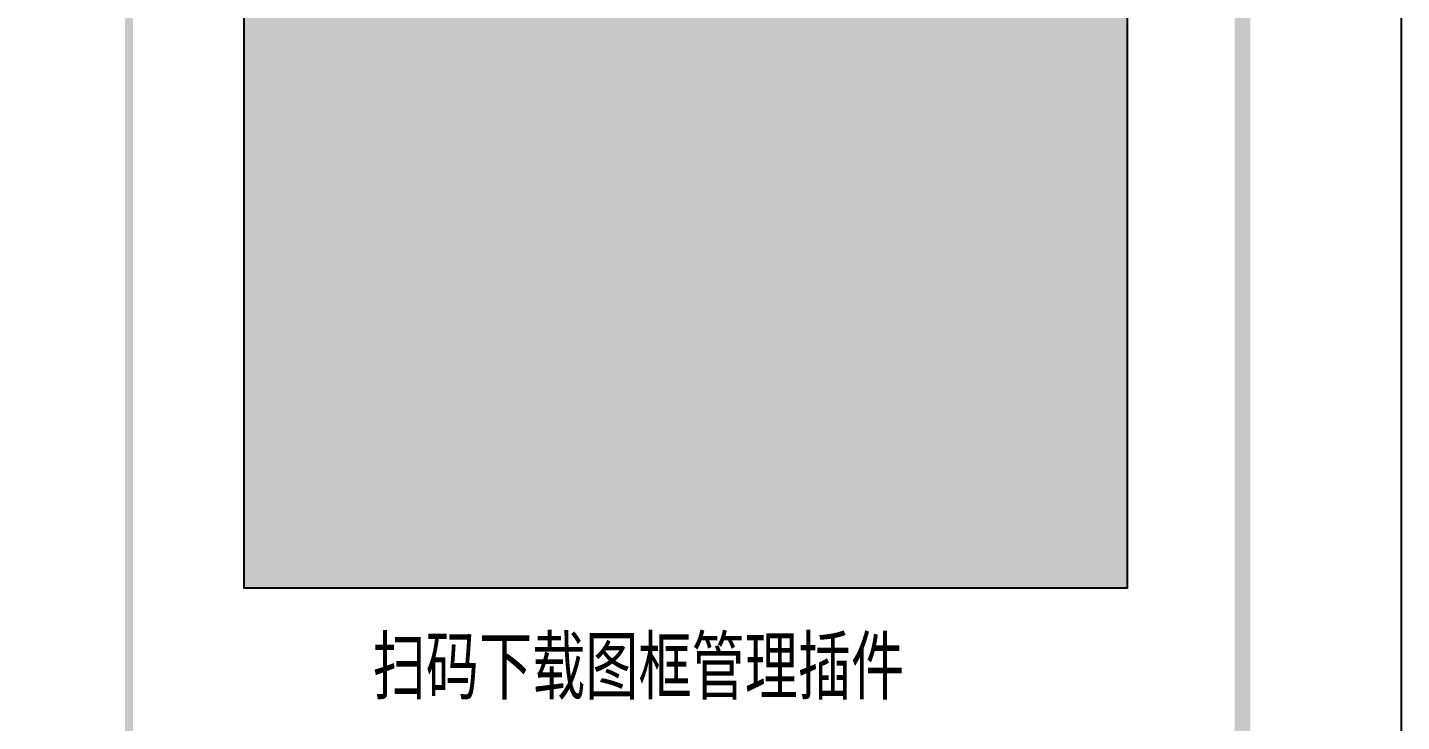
# Model space of a CAD drawing. Extents: x 1485827 to 1655027, y -76676 to -17276.
# Drawn here: x 1561288 to 1569927, y -55914 to -51549 of the extents above; entities that cross this region are included whole.
import ezdxf
from ezdxf.enums import TextEntityAlignment as Align

# ---------------------------------------------------------------- set-up
doc = ezdxf.new("R2010")
doc.units = 0
doc.header["$LTSCALE"] = 1000
doc.header["$MEASUREMENT"] = 0
doc.layers.add('TK', color=4, linetype='Continuous')
doc.styles.add('HZTXT1', font='romans.shx', dxfattribs={"width": 0.7, "bigfont": 'GBHZFS.SHX'})
doc.styles.get("Standard").update_dxf_attribs({"font": 'gbenor.shx', "bigfont": 'gbcbig.shx'})
doc.styles.add('工程字', font='gbenor.shx', dxfattribs={"bigfont": 'gbcbig.shx'})
doc.styles.add('黑体', font='simhei.ttf')

# ---------------------------------------------------------------- blocks, each defined once
blk = doc.blocks.new('qr-212579422443', base_point=(340582.7, 125612))
blk.add_lwpolyline([(340582.7, 125612), (344282.7, 125612), (344282.7, 121912), (340582.7, 121912)], close=True)
at = {"color": 7, "true_color": 0xffffff, "const_width": 100}
for points in [[(340582.7, 124262), (340682.7, 124262)], [(340682.7, 124262), (340782.7, 124262)], [(340782.7, 124262), (340882.7, 124262)], [(340882.7, 124262), (340982.7, 124262)], [(341182.7, 124262), (341282.7, 124262)], [(341382.7, 124262), (341482.7, 124262)], [(341582.7, 124262), (341682.7, 124262)], [(341782.7, 124262), (341882.7, 124262)], [(341882.7, 124262), (341982.7, 124262)], [(341982.7, 124262), (342082.7, 124262)], [(342082.7, 124262), (342182.7, 124262)], [(342182.7, 124262), (342282.7, 124262)], [(342382.7, 124262), (342482.7, 124262)], [(342482.7, 124262), (342582.7, 124262)], [(342682.7, 124262), (342782.7, 124262)], [(342982.7, 124262), (343082.7, 124262)], [(343282.7, 124262), (343382.7, 124262)], [(343582.7, 124262), (343682.7, 124262)], [(343882.7, 124262), (343982.7, 124262)], [(344082.7, 124262), (344182.7, 124262)], [(344182.7, 124262), (344282.7, 124262)], [(340682.7, 124162), (340782.7, 124162)], [(340882.7, 124162), (340982.7, 124162)], [(341082.7, 124162), (341182.7, 124162)], [(341282.7, 124162), (341382.7, 124162)], [(341382.7, 124162), (341482.7, 124162)], [(341882.7, 124162), (341982.7, 124162)], [(342082.7, 124162), (342182.7, 124162)], [(342182.7, 124162), (342282.7, 124162)], [(342782.7, 124162), (342882.7, 124162)], [(343082.7, 124162), (343182.7, 124162)], [(343182.7, 124162), (343282.7, 124162)], [(343282.7, 124162), (343382.7, 124162)], [(343482.7, 124162), (343582.7, 124162)], [(343782.7, 124162), (343882.7, 124162)], [(344082.7, 124162), (344182.7, 124162)], [(344182.7, 124162), (344282.7, 124162)], [(340682.7, 124062), (340782.7, 124062)], [(340782.7, 124062), (340882.7, 124062)], [(341082.7, 124062), (341182.7, 124062)], [(341182.7, 124062), (341282.7, 124062)], [(341282.7, 124062), (341382.7, 124062)], [(341382.7, 124062), (341482.7, 124062)], [(341582.7, 124062), (341682.7, 124062)], [(341782.7, 124062), (341882.7, 124062)], [(341882.7, 124062), (341982.7, 124062)], [(341982.7, 124062), (342082.7, 124062)], [(342182.7, 124062), (342282.7, 124062)], [(342282.7, 124062), (342382.7, 124062)], [(342382.7, 124062), (342482.7, 124062)], [(342482.7, 124062), (342582.7, 124062)], [(342582.7, 124062), (342682.7, 124062)], [(342682.7, 124062), (342782.7, 124062)], [(342982.7, 124062), (343082.7, 124062)], [(343082.7, 124062), (343182.7, 124062)], [(343282.7, 124062), (343382.7, 124062)], [(343382.7, 124062), (343482.7, 124062)], [(343682.7, 124062), (343782.7, 124062)], [(343782.7, 124062), (343882.7, 124062)], [(343882.7, 124062), (343982.7, 124062)], [(344182.7, 124062), (344282.7, 124062)], [(340882.7, 123962), (340982.7, 123962)], [(340982.7, 123962), (341082.7, 123962)], [(341282.7, 123962), (341382.7, 123962)], [(341382.7, 123962), (341482.7, 123962)], [(341482.7, 123962), (341582.7, 123962)], [(341782.7, 123962), (341882.7, 123962)], [(342082.7, 123962), (342182.7, 123962)], [(342582.7, 123962), (342682.7, 123962)], [(342782.7, 123962), (342882.7, 123962)], [(342882.7, 123962), (342982.7, 123962)], [(342982.7, 123962), (343082.7, 123962)], [(343382.7, 123962), (343482.7, 123962)], [(343782.7, 123962), (343882.7, 123962)], [(344182.7, 123962), (344282.7, 123962)], [(340582.7, 123862), (340682.7, 123862)], [(340682.7, 123862), (340782.7, 123862)], [(340782.7, 123862), (340882.7, 123862)], [(340882.7, 123862), (340982.7, 123862)], [(341182.7, 123862), (341282.7, 123862)], [(341282.7, 123862), (341382.7, 123862)], [(341382.7, 123862), (341482.7, 123862)], [(341482.7, 123862), (341582.7, 123862)], [(341582.7, 123862), (341682.7, 123862)], [(341682.7, 123862), (341782.7, 123862)], [(341782.7, 123862), (341882.7, 123862)], [(341882.7, 123862), (341982.7, 123862)], [(341982.7, 123862), (342082.7, 123862)], [(342182.7, 123862), (342282.7, 123862)], [(342282.7, 123862), (342382.7, 123862)], [(342382.7, 123862), (342482.7, 123862)], [(342582.7, 123862), (342682.7, 123862)], [(342682.7, 123862), (342782.7, 123862)], [(342882.7, 123862), (342982.7, 123862)], [(342982.7, 123862), (343082.7, 123862)], [(343082.7, 123862), (343182.7, 123862)], [(343182.7, 123862), (343282.7, 123862)], [(343282.7, 123862), (343382.7, 123862)], [(343382.7, 123862), (343482.7, 123862)], [(343482.7, 123862), (343582.7, 123862)], [(343582.7, 123862), (343682.7, 123862)], [(343882.7, 123862), (343982.7, 123862)], [(344082.7, 123862), (344182.7, 123862)], [(344182.7, 123862), (344282.7, 123862)], [(340582.7, 123762), (340682.7, 123762)], [(340782.7, 123762), (340882.7, 123762)], [(340982.7, 123762), (341082.7, 123762)], [(341382.7, 123762), (341482.7, 123762)], [(341982.7, 123762), (342082.7, 123762)], [(342282.7, 123762), (342382.7, 123762)], [(342782.7, 123762), (342882.7, 123762)], [(343482.7, 123762), (343582.7, 123762)], [(343682.7, 123762), (343782.7, 123762)], [(343782.7, 123762), (343882.7, 123762)], [(343882.7, 123762), (343982.7, 123762)], [(344082.7, 123762), (344182.7, 123762)], [(344182.7, 123762), (344282.7, 123762)], [(340582.7, 123662), (340682.7, 123662)], [(340782.7, 123662), (340882.7, 123662)], [(340982.7, 123662), (341082.7, 123662)], [(341082.7, 123662), (341182.7, 123662)], [(341182.7, 123662), (341282.7, 123662)], [(341382.7, 123662), (341482.7, 123662)], [(341582.7, 123662), (341682.7, 123662)], [(341682.7, 123662), (341782.7, 123662)], [(341782.7, 123662), (341882.7, 123662)], [(341882.7, 123662), (341982.7, 123662)], [(342182.7, 123662), (342282.7, 123662)], [(342382.7, 123662), (342482.7, 123662)], [(342882.7, 123662), (342982.7, 123662)], [(342982.7, 123662), (343082.7, 123662)], [(343182.7, 123662), (343282.7, 123662)], [(343282.7, 123662), (343382.7, 123662)], [(343382.7, 123662), (343482.7, 123662)], [(343682.7, 123662), (343782.7, 123662)], [(343782.7, 123662), (343882.7, 123662)], [(343882.7, 123662), (343982.7, 123662)], [(344082.7, 123662), (344182.7, 123662)], [(344182.7, 123662), (344282.7, 123662)], [(340582.7, 123562), (340682.7, 123562)], [(340682.7, 123562), (340782.7, 123562)], [(340782.7, 123562), (340882.7, 123562)], [(340882.7, 123562), (340982.7, 123562)], [(340982.7, 123562), (341082.7, 123562)], [(341282.7, 123562), (341382.7, 123562)], [(341382.7, 123562), (341482.7, 123562)], [(341782.7, 123562), (341882.7, 123562)], [(341882.7, 123562), (341982.7, 123562)], [(342182.7, 123562), (342282.7, 123562)], [(342582.7, 123562), (342682.7, 123562)], [(342682.7, 123562), (342782.7, 123562)], [(342982.7, 123562), (343082.7, 123562)], [(343182.7, 123562), (343282.7, 123562)], [(343382.7, 123562), (343482.7, 123562)], [(343582.7, 123562), (343682.7, 123562)], [(343682.7, 123562), (343782.7, 123562)], [(343782.7, 123562), (343882.7, 123562)], [(344082.7, 123562), (344182.7, 123562)], [(340582.7, 123462), (340682.7, 123462)], [(340682.7, 123462), (340782.7, 123462)], [(340782.7, 123462), (340882.7, 123462)], [(340882.7, 123462), (340982.7, 123462)], [(341182.7, 123462), (341282.7, 123462)], [(341282.7, 123462), (341382.7, 123462)], [(341382.7, 123462), (341482.7, 123462)], [(341482.7, 123462), (341582.7, 123462)], [(341582.7, 123462), (341682.7, 123462)], [(341682.7, 123462), (341782.7, 123462)], [(341782.7, 123462), (341882.7, 123462)], [(341882.7, 123462), (341982.7, 123462)], [(342082.7, 123462), (342182.7, 123462)], [(342182.7, 123462), (342282.7, 123462)], [(342382.7, 123462), (342482.7, 123462)], [(342582.7, 123462), (342682.7, 123462)], [(342682.7, 123462), (342782.7, 123462)], [(342782.7, 123462), (342882.7, 123462)], [(343082.7, 123462), (343182.7, 123462)], [(343382.7, 123462), (343482.7, 123462)], [(343482.7, 123462), (343582.7, 123462)], [(343682.7, 123462), (343782.7, 123462)], [(343882.7, 123462), (343982.7, 123462)], [(343982.7, 123462), (344082.7, 123462)], [(340582.7, 123362), (340682.7, 123362)], [(340982.7, 123362), (341082.7, 123362)], [(341082.7, 123362), (341182.7, 123362)], [(341382.7, 123362), (341482.7, 123362)], [(341482.7, 123362), (341582.7, 123362)], [(341982.7, 123362), (342082.7, 123362)], [(342082.7, 123362), (342182.7, 123362)], [(342782.7, 123362), (342882.7, 123362)], [(342982.7, 123362), (343082.7, 123362)], [(343482.7, 123362), (343582.7, 123362)], [(343682.7, 123362), (343782.7, 123362)], [(343782.7, 123362), (343882.7, 123362)], [(343882.7, 123362), (343982.7, 123362)], [(344182.7, 123362), (344282.7, 123362)], [(340582.7, 123262), (340682.7, 123262)], [(341082.7, 123262), (341182.7, 123262)], [(341182.7, 123262), (341282.7, 123262)], [(341382.7, 123262), (341482.7, 123262)], [(341482.7, 123262), (341582.7, 123262)], [(341682.7, 123262), (341782.7, 123262)], [(341782.7, 123262), (341882.7, 123262)], [(341882.7, 123262), (341982.7, 123262)], [(342182.7, 123262), (342282.7, 123262)], [(342282.7, 123262), (342382.7, 123262)], [(342882.7, 123262), (342982.7, 123262)], [(342982.7, 123262), (343082.7, 123262)], [(343182.7, 123262), (343282.7, 123262)], [(343282.7, 123262), (343382.7, 123262)], [(343782.7, 123262), (343882.7, 123262)], [(344082.7, 123262), (344182.7, 123262)], [(344182.7, 123262), (344282.7, 123262)], [(340582.7, 123162), (340682.7, 123162)], [(340682.7, 123162), (340782.7, 123162)], [(341082.7, 123162), (341182.7, 123162)], [(341282.7, 123162), (341382.7, 123162)], [(341582.7, 123162), (341682.7, 123162)], [(341782.7, 123162), (341882.7, 123162)], [(341882.7, 123162), (341982.7, 123162)], [(342082.7, 123162), (342182.7, 123162)], [(342282.7, 123162), (342382.7, 123162)], [(342382.7, 123162), (342482.7, 123162)], [(342682.7, 123162), (342782.7, 123162)], [(343182.7, 123162), (343282.7, 123162)], [(343582.7, 123162), (343682.7, 123162)], [(343982.7, 123162), (344082.7, 123162)], [(344082.7, 123162), (344182.7, 123162)], [(340682.7, 123062), (340782.7, 123062)], [(340782.7, 123062), (340882.7, 123062)], [(340882.7, 123062), (340982.7, 123062)], [(341182.7, 123062), (341282.7, 123062)], [(341482.7, 123062), (341582.7, 123062)], [(341782.7, 123062), (341882.7, 123062)], [(342082.7, 123062), (342182.7, 123062)], [(342582.7, 123062), (342682.7, 123062)], [(342682.7, 123062), (342782.7, 123062)], [(342782.7, 123062), (342882.7, 123062)], [(342882.7, 123062), (342982.7, 123062)], [(342982.7, 123062), (343082.7, 123062)], [(343282.7, 123062), (343382.7, 123062)], [(343382.7, 123062), (343482.7, 123062)], [(343482.7, 123062), (343582.7, 123062)], [(343682.7, 123062), (343782.7, 123062)], [(343782.7, 123062), (343882.7, 123062)], [(343882.7, 123062), (343982.7, 123062)], [(343982.7, 123062), (344082.7, 123062)], [(340582.7, 122962), (340682.7, 122962)], [(340682.7, 122962), (340782.7, 122962)], [(340782.7, 122962), (340882.7, 122962)], [(340882.7, 122962), (340982.7, 122962)], [(340982.7, 122962), (341082.7, 122962)], [(341082.7, 122962), (341182.7, 122962)], [(341282.7, 122962), (341382.7, 122962)], [(341482.7, 122962), (341582.7, 122962)], [(341882.7, 122962), (341982.7, 122962)], [(342182.7, 122962), (342282.7, 122962)], [(342282.7, 122962), (342382.7, 122962)], [(342482.7, 122962), (342582.7, 122962)], [(342582.7, 122962), (342682.7, 122962)], [(342682.7, 122962), (342782.7, 122962)], [(342782.7, 122962), (342882.7, 122962)], [(342882.7, 122962), (342982.7, 122962)], [(342982.7, 122962), (343082.7, 122962)], [(343082.7, 122962), (343182.7, 122962)], [(343182.7, 122962), (343282.7, 122962)], [(343382.7, 122962), (343482.7, 122962)], [(343582.7, 122962), (343682.7, 122962)], [(343682.7, 122962), (343782.7, 122962)], [(343882.7, 122962), (343982.7, 122962)], [(344182.7, 122962), (344282.7, 122962)], [(340582.7, 122862), (340682.7, 122862)], [(340682.7, 122862), (340782.7, 122862)], [(340882.7, 122862), (340982.7, 122862)], [(341082.7, 122862), (341182.7, 122862)], [(341182.7, 122862), (341282.7, 122862)], [(341282.7, 122862), (341382.7, 122862)], [(341482.7, 122862), (341582.7, 122862)], [(341682.7, 122862), (341782.7, 122862)], [(342182.7, 122862), (342282.7, 122862)], [(342282.7, 122862), (342382.7, 122862)], [(342382.7, 122862), (342482.7, 122862)], [(342482.7, 122862), (342582.7, 122862)], [(342882.7, 122862), (342982.7, 122862)], [(343082.7, 122862), (343182.7, 122862)], [(343482.7, 122862), (343582.7, 122862)], [(344082.7, 122862), (344182.7, 122862)], [(344182.7, 122862), (344282.7, 122862)], [(340782.7, 122762), (340882.7, 122762)], [(341082.7, 122762), (341182.7, 122762)], [(341382.7, 122762), (341482.7, 122762)], [(341482.7, 122762), (341582.7, 122762)], [(341682.7, 122762), (341782.7, 122762)], [(341782.7, 122762), (341882.7, 122762)], [(341982.7, 122762), (342082.7, 122762)], [(342082.7, 122762), (342182.7, 122762)], [(342482.7, 122762), (342582.7, 122762)], [(342582.7, 122762), (342682.7, 122762)], [(343082.7, 122762), (343182.7, 122762)], [(343182.7, 122762), (343282.7, 122762)], [(343282.7, 122762), (343382.7, 122762)], [(343982.7, 122762), (344082.7, 122762)], [(344082.7, 122762), (344182.7, 122762)], [(340582.7, 122662), (340682.7, 122662)], [(340682.7, 122662), (340782.7, 122662)], [(340782.7, 122662), (340882.7, 122662)], [(340882.7, 122662), (340982.7, 122662)], [(340982.7, 122662), (341082.7, 122662)], [(341082.7, 122662), (341182.7, 122662)], [(341182.7, 122662), (341282.7, 122662)], [(341282.7, 122662), (341382.7, 122662)], [(341482.7, 122662), (341582.7, 122662)], [(341582.7, 122662), (341682.7, 122662)], [(341682.7, 122662), (341782.7, 122662)], [(341882.7, 122662), (341982.7, 122662)], [(342082.7, 122662), (342182.7, 122662)], [(342382.7, 122662), (342482.7, 122662)], [(342482.7, 122662), (342582.7, 122662)], [(342782.7, 122662), (342882.7, 122662)], [(342882.7, 122662), (342982.7, 122662)], [(342982.7, 122662), (343082.7, 122662)], [(343082.7, 122662), (343182.7, 122662)], [(343182.7, 122662), (343282.7, 122662)], [(343482.7, 122662), (343582.7, 122662)], [(343582.7, 122662), (343682.7, 122662)], [(343682.7, 122662), (343782.7, 122662)], [(343982.7, 122662), (344082.7, 122662)], [(344082.7, 122662), (344182.7, 122662)], [(344182.7, 122662), (344282.7, 122662)], [(341282.7, 122562), (341382.7, 122562)], [(341482.7, 122562), (341582.7, 122562)], [(341982.7, 122562), (342082.7, 122562)], [(342182.7, 122562), (342282.7, 122562)], [(342282.7, 122562), (342382.7, 122562)], [(342482.7, 122562), (342582.7, 122562)], [(342682.7, 122562), (342782.7, 122562)], [(342782.7, 122562), (342882.7, 122562)], [(342882.7, 122562), (342982.7, 122562)], [(342982.7, 122562), (343082.7, 122562)], [(343482.7, 122562), (343582.7, 122562)], [(343682.7, 122562), (343782.7, 122562)], [(344082.7, 122562), (344182.7, 122562)], [(344182.7, 122562), (344282.7, 122562)], [(340682.7, 122462), (340782.7, 122462)], [(340782.7, 122462), (340882.7, 122462)], [(340882.7, 122462), (340982.7, 122462)], [(340982.7, 122462), (341082.7, 122462)], [(341082.7, 122462), (341182.7, 122462)], [(341282.7, 122462), (341382.7, 122462)], [(341482.7, 122462), (341582.7, 122462)], [(341682.7, 122462), (341782.7, 122462)], [(341882.7, 122462), (341982.7, 122462)], [(342182.7, 122462), (342282.7, 122462)], [(342282.7, 122462), (342382.7, 122462)], [(342382.7, 122462), (342482.7, 122462)], [(342482.7, 122462), (342582.7, 122462)], [(342882.7, 122462), (342982.7, 122462)], [(343182.7, 122462), (343282.7, 122462)], [(343482.7, 122462), (343582.7, 122462)], [(343582.7, 122462), (343682.7, 122462)], [(343682.7, 122462), (343782.7, 122462)], [(343882.7, 122462), (343982.7, 122462)], [(344182.7, 122462), (344282.7, 122462)], [(340682.7, 122362), (340782.7, 122362)], [(341082.7, 122362), (341182.7, 122362)], [(341282.7, 122362), (341382.7, 122362)], [(341482.7, 122362), (341582.7, 122362)], [(341782.7, 122362), (341882.7, 122362)], [(341882.7, 122362), (341982.7, 122362)], [(342082.7, 122362), (342182.7, 122362)], [(342182.7, 122362), (342282.7, 122362)], [(342482.7, 122362), (342582.7, 122362)], [(342582.7, 122362), (342682.7, 122362)], [(342682.7, 122362), (342782.7, 122362)], [(342782.7, 122362), (342882.7, 122362)], [(342982.7, 122362), (343082.7, 122362)], [(343182.7, 122362), (343282.7, 122362)], [(343282.7, 122362), (343382.7, 122362)], [(340682.7, 122262), (340782.7, 122262)], [(341082.7, 122262), (341182.7, 122262)], [(341282.7, 122262), (341382.7, 122262)], [(341382.7, 122262), (341482.7, 122262)], [(341482.7, 122262), (341582.7, 122262)], [(341582.7, 122262), (341682.7, 122262)], [(341682.7, 122262), (341782.7, 122262)], [(341782.7, 122262), (341882.7, 122262)], [(341882.7, 122262), (341982.7, 122262)], [(341982.7, 122262), (342082.7, 122262)], [(342082.7, 122262), (342182.7, 122262)], [(342182.7, 122262), (342282.7, 122262)], [(342382.7, 122262), (342482.7, 122262)], [(342582.7, 122262), (342682.7, 122262)], [(342782.7, 122262), (342882.7, 122262)], [(342882.7, 122262), (342982.7, 122262)], [(343382.7, 122262), (343482.7, 122262)], [(343482.7, 122262), (343582.7, 122262)], [(343882.7, 122262), (343982.7, 122262)], [(343982.7, 122262), (344082.7, 122262)], [(340682.7, 122162), (340782.7, 122162)], [(341082.7, 122162), (341182.7, 122162)], [(341282.7, 122162), (341382.7, 122162)], [(341382.7, 122162), (341482.7, 122162)], [(341482.7, 122162), (341582.7, 122162)], [(341582.7, 122162), (341682.7, 122162)], [(341782.7, 122162), (341882.7, 122162)], [(342082.7, 122162), (342182.7, 122162)], [(342182.7, 122162), (342282.7, 122162)], [(342282.7, 122162), (342382.7, 122162)], [(342482.7, 122162), (342582.7, 122162)], [(342682.7, 122162), (342782.7, 122162)], [(342782.7, 122162), (342882.7, 122162)], [(343082.7, 122162), (343182.7, 122162)], [(343182.7, 122162), (343282.7, 122162)], [(343482.7, 122162), (343582.7, 122162)], [(343882.7, 122162), (343982.7, 122162)], [(343982.7, 122162), (344082.7, 122162)], [(344182.7, 122162), (344282.7, 122162)], [(340682.7, 122062), (340782.7, 122062)], [(340782.7, 122062), (340882.7, 122062)], [(340882.7, 122062), (340982.7, 122062)], [(340982.7, 122062), (341082.7, 122062)], [(341082.7, 122062), (341182.7, 122062)], [(341282.7, 122062), (341382.7, 122062)], [(341382.7, 122062), (341482.7, 122062)], [(341682.7, 122062), (341782.7, 122062)], [(341882.7, 122062), (341982.7, 122062)], [(341982.7, 122062), (342082.7, 122062)], [(342082.7, 122062), (342182.7, 122062)], [(342282.7, 122062), (342382.7, 122062)], [(342782.7, 122062), (342882.7, 122062)], [(342982.7, 122062), (343082.7, 122062)], [(343082.7, 122062), (343182.7, 122062)], [(343382.7, 122062), (343482.7, 122062)], [(343582.7, 122062), (343682.7, 122062)], [(343682.7, 122062), (343782.7, 122062)], [(343882.7, 122062), (343982.7, 122062)], [(344182.7, 122062), (344282.7, 122062)], [(341282.7, 121962), (341382.7, 121962)], [(341382.7, 121962), (341482.7, 121962)], [(341782.7, 121962), (341882.7, 121962)], [(341982.7, 121962), (342082.7, 121962)], [(342082.7, 121962), (342182.7, 121962)], [(342382.7, 121962), (342482.7, 121962)], [(342482.7, 121962), (342582.7, 121962)], [(342582.7, 121962), (342682.7, 121962)], [(342682.7, 121962), (342782.7, 121962)], [(342882.7, 121962), (342982.7, 121962)], [(342982.7, 121962), (343082.7, 121962)], [(343382.7, 121962), (343482.7, 121962)], [(343582.7, 121962), (343682.7, 121962)], [(343682.7, 121962), (343782.7, 121962)], [(343782.7, 121962), (343882.7, 121962)]]:
    blk.add_lwpolyline(points, dxfattribs=at)
at = {"color": 18, "true_color": 0x000000, "const_width": 100}
for points in [[(340982.7, 124262), (341082.7, 124262)], [(341082.7, 124262), (341182.7, 124262)], [(341282.7, 124262), (341382.7, 124262)], [(341482.7, 124262), (341582.7, 124262)], [(341682.7, 124262), (341782.7, 124262)], [(342282.7, 124262), (342382.7, 124262)], [(342582.7, 124262), (342682.7, 124262)], [(342782.7, 124262), (342882.7, 124262)], [(342882.7, 124262), (342982.7, 124262)], [(343082.7, 124262), (343182.7, 124262)], [(343182.7, 124262), (343282.7, 124262)], [(343382.7, 124262), (343482.7, 124262)], [(343482.7, 124262), (343582.7, 124262)], [(343682.7, 124262), (343782.7, 124262)], [(343782.7, 124262), (343882.7, 124262)], [(343982.7, 124262), (344082.7, 124262)], [(340582.7, 124162), (340682.7, 124162)], [(340782.7, 124162), (340882.7, 124162)], [(340982.7, 124162), (341082.7, 124162)], [(341182.7, 124162), (341282.7, 124162)], [(341482.7, 124162), (341582.7, 124162)], [(341582.7, 124162), (341682.7, 124162)], [(341682.7, 124162), (341782.7, 124162)], [(341782.7, 124162), (341882.7, 124162)], [(341982.7, 124162), (342082.7, 124162)], [(342282.7, 124162), (342382.7, 124162)], [(342382.7, 124162), (342482.7, 124162)], [(342482.7, 124162), (342582.7, 124162)], [(342582.7, 124162), (342682.7, 124162)], [(342682.7, 124162), (342782.7, 124162)], [(342882.7, 124162), (342982.7, 124162)], [(342982.7, 124162), (343082.7, 124162)], [(343382.7, 124162), (343482.7, 124162)], [(343582.7, 124162), (343682.7, 124162)], [(343682.7, 124162), (343782.7, 124162)], [(343882.7, 124162), (343982.7, 124162)], [(343982.7, 124162), (344082.7, 124162)], [(340582.7, 124062), (340682.7, 124062)], [(340882.7, 124062), (340982.7, 124062)], [(340982.7, 124062), (341082.7, 124062)], [(341482.7, 124062), (341582.7, 124062)], [(341682.7, 124062), (341782.7, 124062)], [(342082.7, 124062), (342182.7, 124062)], [(342782.7, 124062), (342882.7, 124062)], [(342882.7, 124062), (342982.7, 124062)], [(343182.7, 124062), (343282.7, 124062)], [(343482.7, 124062), (343582.7, 124062)], [(343582.7, 124062), (343682.7, 124062)], [(343982.7, 124062), (344082.7, 124062)], [(344082.7, 124062), (344182.7, 124062)], [(340582.7, 123962), (340682.7, 123962)], [(340682.7, 123962), (340782.7, 123962)], [(340782.7, 123962), (340882.7, 123962)], [(341082.7, 123962), (341182.7, 123962)], [(341182.7, 123962), (341282.7, 123962)], [(341582.7, 123962), (341682.7, 123962)], [(341682.7, 123962), (341782.7, 123962)], [(341882.7, 123962), (341982.7, 123962)], [(341982.7, 123962), (342082.7, 123962)], [(342182.7, 123962), (342282.7, 123962)], [(342282.7, 123962), (342382.7, 123962)], [(342382.7, 123962), (342482.7, 123962)], [(342482.7, 123962), (342582.7, 123962)], [(342682.7, 123962), (342782.7, 123962)], [(343082.7, 123962), (343182.7, 123962)], [(343182.7, 123962), (343282.7, 123962)], [(343282.7, 123962), (343382.7, 123962)], [(343482.7, 123962), (343582.7, 123962)], [(343582.7, 123962), (343682.7, 123962)], [(343682.7, 123962), (343782.7, 123962)], [(343882.7, 123962), (343982.7, 123962)], [(343982.7, 123962), (344082.7, 123962)], [(344082.7, 123962), (344182.7, 123962)], [(340982.7, 123862), (341082.7, 123862)], [(341082.7, 123862), (341182.7, 123862)], [(342082.7, 123862), (342182.7, 123862)], [(342482.7, 123862), (342582.7, 123862)], [(342782.7, 123862), (342882.7, 123862)], [(343682.7, 123862), (343782.7, 123862)], [(343782.7, 123862), (343882.7, 123862)], [(343982.7, 123862), (344082.7, 123862)], [(340682.7, 123762), (340782.7, 123762)], [(340882.7, 123762), (340982.7, 123762)], [(341082.7, 123762), (341182.7, 123762)], [(341182.7, 123762), (341282.7, 123762)], [(341282.7, 123762), (341382.7, 123762)], [(341482.7, 123762), (341582.7, 123762)], [(341582.7, 123762), (341682.7, 123762)], [(341682.7, 123762), (341782.7, 123762)], [(341782.7, 123762), (341882.7, 123762)], [(341882.7, 123762), (341982.7, 123762)], [(342082.7, 123762), (342182.7, 123762)], [(342182.7, 123762), (342282.7, 123762)], [(342382.7, 123762), (342482.7, 123762)], [(342482.7, 123762), (342582.7, 123762)], [(342582.7, 123762), (342682.7, 123762)], [(342682.7, 123762), (342782.7, 123762)], [(342882.7, 123762), (342982.7, 123762)], [(342982.7, 123762), (343082.7, 123762)], [(343082.7, 123762), (343182.7, 123762)], [(343182.7, 123762), (343282.7, 123762)], [(343282.7, 123762), (343382.7, 123762)], [(343382.7, 123762), (343482.7, 123762)], [(343582.7, 123762), (343682.7, 123762)], [(343982.7, 123762), (344082.7, 123762)], [(340682.7, 123662), (340782.7, 123662)], [(340882.7, 123662), (340982.7, 123662)], [(341282.7, 123662), (341382.7, 123662)], [(341482.7, 123662), (341582.7, 123662)], [(341982.7, 123662), (342082.7, 123662)], [(342082.7, 123662), (342182.7, 123662)], [(342282.7, 123662), (342382.7, 123662)], [(342482.7, 123662), (342582.7, 123662)], [(342582.7, 123662), (342682.7, 123662)], [(342682.7, 123662), (342782.7, 123662)], [(342782.7, 123662), (342882.7, 123662)], [(343082.7, 123662), (343182.7, 123662)], [(343482.7, 123662), (343582.7, 123662)], [(343582.7, 123662), (343682.7, 123662)], [(343982.7, 123662), (344082.7, 123662)], [(341082.7, 123562), (341182.7, 123562)], [(341182.7, 123562), (341282.7, 123562)], [(341482.7, 123562), (341582.7, 123562)], [(341582.7, 123562), (341682.7, 123562)], [(341682.7, 123562), (341782.7, 123562)], [(341982.7, 123562), (342082.7, 123562)], [(342082.7, 123562), (342182.7, 123562)], [(342282.7, 123562), (342382.7, 123562)], [(342382.7, 123562), (342482.7, 123562)], [(342482.7, 123562), (342582.7, 123562)], [(342782.7, 123562), (342882.7, 123562)], [(342882.7, 123562), (342982.7, 123562)], [(343082.7, 123562), (343182.7, 123562)], [(343282.7, 123562), (343382.7, 123562)], [(343482.7, 123562), (343582.7, 123562)], [(343882.7, 123562), (343982.7, 123562)], [(343982.7, 123562), (344082.7, 123562)], [(344182.7, 123562), (344282.7, 123562)], [(340982.7, 123462), (341082.7, 123462)], [(341082.7, 123462), (341182.7, 123462)], [(341982.7, 123462), (342082.7, 123462)], [(342282.7, 123462), (342382.7, 123462)], [(342482.7, 123462), (342582.7, 123462)], [(342882.7, 123462), (342982.7, 123462)], [(342982.7, 123462), (343082.7, 123462)], [(343182.7, 123462), (343282.7, 123462)], [(343282.7, 123462), (343382.7, 123462)], [(343582.7, 123462), (343682.7, 123462)], [(343782.7, 123462), (343882.7, 123462)], [(344082.7, 123462), (344182.7, 123462)], [(344182.7, 123462), (344282.7, 123462)], [(340682.7, 123362), (340782.7, 123362)], [(340782.7, 123362), (340882.7, 123362)], [(340882.7, 123362), (340982.7, 123362)], [(341182.7, 123362), (341282.7, 123362)], [(341282.7, 123362), (341382.7, 123362)], [(341582.7, 123362), (341682.7, 123362)], [(341682.7, 123362), (341782.7, 123362)], [(341782.7, 123362), (341882.7, 123362)], [(341882.7, 123362), (341982.7, 123362)], [(342182.7, 123362), (342282.7, 123362)], [(342282.7, 123362), (342382.7, 123362)], [(342382.7, 123362), (342482.7, 123362)], [(342482.7, 123362), (342582.7, 123362)], [(342582.7, 123362), (342682.7, 123362)], [(342682.7, 123362), (342782.7, 123362)], [(342882.7, 123362), (342982.7, 123362)], [(343082.7, 123362), (343182.7, 123362)], [(343182.7, 123362), (343282.7, 123362)], [(343282.7, 123362), (343382.7, 123362)], [(343382.7, 123362), (343482.7, 123362)], [(343582.7, 123362), (343682.7, 123362)], [(343982.7, 123362), (344082.7, 123362)], [(344082.7, 123362), (344182.7, 123362)], [(340682.7, 123262), (340782.7, 123262)], [(340782.7, 123262), (340882.7, 123262)], [(340882.7, 123262), (340982.7, 123262)], [(340982.7, 123262), (341082.7, 123262)], [(341282.7, 123262), (341382.7, 123262)], [(341582.7, 123262), (341682.7, 123262)], [(341982.7, 123262), (342082.7, 123262)], [(342082.7, 123262), (342182.7, 123262)], [(342382.7, 123262), (342482.7, 123262)], [(342482.7, 123262), (342582.7, 123262)], [(342582.7, 123262), (342682.7, 123262)], [(342682.7, 123262), (342782.7, 123262)], [(342782.7, 123262), (342882.7, 123262)], [(343082.7, 123262), (343182.7, 123262)], [(343382.7, 123262), (343482.7, 123262)], [(343482.7, 123262), (343582.7, 123262)], [(343582.7, 123262), (343682.7, 123262)], [(343682.7, 123262), (343782.7, 123262)], [(343882.7, 123262), (343982.7, 123262)], [(343982.7, 123262), (344082.7, 123262)], [(340782.7, 123162), (340882.7, 123162)], [(340882.7, 123162), (340982.7, 123162)], [(340982.7, 123162), (341082.7, 123162)], [(341182.7, 123162), (341282.7, 123162)], [(341382.7, 123162), (341482.7, 123162)], [(341482.7, 123162), (341582.7, 123162)], [(341682.7, 123162), (341782.7, 123162)], [(341982.7, 123162), (342082.7, 123162)], [(342182.7, 123162), (342282.7, 123162)], [(342482.7, 123162), (342582.7, 123162)], [(342582.7, 123162), (342682.7, 123162)], [(342782.7, 123162), (342882.7, 123162)], [(342882.7, 123162), (342982.7, 123162)], [(342982.7, 123162), (343082.7, 123162)], [(343082.7, 123162), (343182.7, 123162)], [(343282.7, 123162), (343382.7, 123162)], [(343382.7, 123162), (343482.7, 123162)], [(343482.7, 123162), (343582.7, 123162)], [(343682.7, 123162), (343782.7, 123162)], [(343782.7, 123162), (343882.7, 123162)], [(343882.7, 123162), (343982.7, 123162)], [(344182.7, 123162), (344282.7, 123162)], [(340582.7, 123062), (340682.7, 123062)], [(340982.7, 123062), (341082.7, 123062)], [(341082.7, 123062), (341182.7, 123062)], [(341282.7, 123062), (341382.7, 123062)], [(341382.7, 123062), (341482.7, 123062)], [(341582.7, 123062), (341682.7, 123062)], [(341682.7, 123062), (341782.7, 123062)], [(341882.7, 123062), (341982.7, 123062)], [(341982.7, 123062), (342082.7, 123062)], [(342182.7, 123062), (342282.7, 123062)], [(342282.7, 123062), (342382.7, 123062)], [(342382.7, 123062), (342482.7, 123062)], [(342482.7, 123062), (342582.7, 123062)], [(343082.7, 123062), (343182.7, 123062)], [(343182.7, 123062), (343282.7, 123062)], [(343582.7, 123062), (343682.7, 123062)], [(344082.7, 123062), (344182.7, 123062)], [(344182.7, 123062), (344282.7, 123062)], [(341182.7, 122962), (341282.7, 122962)], [(341382.7, 122962), (341482.7, 122962)], [(341582.7, 122962), (341682.7, 122962)], [(341682.7, 122962), (341782.7, 122962)], [(341782.7, 122962), (341882.7, 122962)], [(341982.7, 122962), (342082.7, 122962)], [(342082.7, 122962), (342182.7, 122962)], [(342382.7, 122962), (342482.7, 122962)], [(343282.7, 122962), (343382.7, 122962)], [(343482.7, 122962), (343582.7, 122962)], [(343782.7, 122962), (343882.7, 122962)], [(343982.7, 122962), (344082.7, 122962)], [(344082.7, 122962), (344182.7, 122962)], [(340782.7, 122862), (340882.7, 122862)], [(340982.7, 122862), (341082.7, 122862)], [(341382.7, 122862), (341482.7, 122862)], [(341582.7, 122862), (341682.7, 122862)], [(341782.7, 122862), (341882.7, 122862)], [(341882.7, 122862), (341982.7, 122862)], [(341982.7, 122862), (342082.7, 122862)], [(342082.7, 122862), (342182.7, 122862)], [(342582.7, 122862), (342682.7, 122862)], [(342682.7, 122862), (342782.7, 122862)], [(342782.7, 122862), (342882.7, 122862)], [(342982.7, 122862), (343082.7, 122862)], [(343182.7, 122862), (343282.7, 122862)], [(343282.7, 122862), (343382.7, 122862)], [(343382.7, 122862), (343482.7, 122862)], [(343582.7, 122862), (343682.7, 122862)], [(343682.7, 122862), (343782.7, 122862)], [(343782.7, 122862), (343882.7, 122862)], [(343882.7, 122862), (343982.7, 122862)], [(343982.7, 122862), (344082.7, 122862)], [(340582.7, 122762), (340682.7, 122762)], [(340682.7, 122762), (340782.7, 122762)], [(340882.7, 122762), (340982.7, 122762)], [(340982.7, 122762), (341082.7, 122762)], [(341182.7, 122762), (341282.7, 122762)], [(341282.7, 122762), (341382.7, 122762)], [(341582.7, 122762), (341682.7, 122762)], [(341882.7, 122762), (341982.7, 122762)], [(342182.7, 122762), (342282.7, 122762)], [(342282.7, 122762), (342382.7, 122762)], [(342382.7, 122762), (342482.7, 122762)], [(342682.7, 122762), (342782.7, 122762)], [(342782.7, 122762), (342882.7, 122762)], [(342882.7, 122762), (342982.7, 122762)], [(342982.7, 122762), (343082.7, 122762)], [(343382.7, 122762), (343482.7, 122762)], [(343482.7, 122762), (343582.7, 122762)], [(343582.7, 122762), (343682.7, 122762)], [(343682.7, 122762), (343782.7, 122762)], [(343782.7, 122762), (343882.7, 122762)], [(343882.7, 122762), (343982.7, 122762)], [(344182.7, 122762), (344282.7, 122762)], [(341382.7, 122662), (341482.7, 122662)], [(341782.7, 122662), (341882.7, 122662)], [(341982.7, 122662), (342082.7, 122662)], [(342182.7, 122662), (342282.7, 122662)], [(342282.7, 122662), (342382.7, 122662)], [(342582.7, 122662), (342682.7, 122662)], [(342682.7, 122662), (342782.7, 122662)], [(343282.7, 122662), (343382.7, 122662)], [(343382.7, 122662), (343482.7, 122662)], [(343782.7, 122662), (343882.7, 122662)], [(343882.7, 122662), (343982.7, 122662)], [(340582.7, 122562), (340682.7, 122562)], [(340682.7, 122562), (340782.7, 122562)], [(340782.7, 122562), (340882.7, 122562)], [(340882.7, 122562), (340982.7, 122562)], [(340982.7, 122562), (341082.7, 122562)], [(341082.7, 122562), (341182.7, 122562)], [(341182.7, 122562), (341282.7, 122562)], [(341382.7, 122562), (341482.7, 122562)], [(341582.7, 122562), (341682.7, 122562)], [(341682.7, 122562), (341782.7, 122562)], [(341782.7, 122562), (341882.7, 122562)], [(341882.7, 122562), (341982.7, 122562)], [(342082.7, 122562), (342182.7, 122562)], [(342382.7, 122562), (342482.7, 122562)], [(342582.7, 122562), (342682.7, 122562)], [(343082.7, 122562), (343182.7, 122562)], [(343182.7, 122562), (343282.7, 122562)], [(343282.7, 122562), (343382.7, 122562)], [(343382.7, 122562), (343482.7, 122562)], [(343582.7, 122562), (343682.7, 122562)], [(343782.7, 122562), (343882.7, 122562)], [(343882.7, 122562), (343982.7, 122562)], [(343982.7, 122562), (344082.7, 122562)], [(340582.7, 122462), (340682.7, 122462)], [(341182.7, 122462), (341282.7, 122462)], [(341382.7, 122462), (341482.7, 122462)], [(341582.7, 122462), (341682.7, 122462)], [(341782.7, 122462), (341882.7, 122462)], [(341982.7, 122462), (342082.7, 122462)], [(342082.7, 122462), (342182.7, 122462)], [(342582.7, 122462), (342682.7, 122462)], [(342682.7, 122462), (342782.7, 122462)], [(342782.7, 122462), (342882.7, 122462)], [(342982.7, 122462), (343082.7, 122462)], [(343082.7, 122462), (343182.7, 122462)], [(343282.7, 122462), (343382.7, 122462)], [(343382.7, 122462), (343482.7, 122462)], [(343782.7, 122462), (343882.7, 122462)], [(343982.7, 122462), (344082.7, 122462)], [(344082.7, 122462), (344182.7, 122462)], [(340582.7, 122362), (340682.7, 122362)], [(340782.7, 122362), (340882.7, 122362)], [(340882.7, 122362), (340982.7, 122362)], [(340982.7, 122362), (341082.7, 122362)], [(341182.7, 122362), (341282.7, 122362)], [(341382.7, 122362), (341482.7, 122362)], [(341582.7, 122362), (341682.7, 122362)], [(341682.7, 122362), (341782.7, 122362)], [(341982.7, 122362), (342082.7, 122362)], [(342282.7, 122362), (342382.7, 122362)], [(342382.7, 122362), (342482.7, 122362)], [(342882.7, 122362), (342982.7, 122362)], [(343082.7, 122362), (343182.7, 122362)], [(343382.7, 122362), (343482.7, 122362)], [(343482.7, 122362), (343582.7, 122362)], [(343582.7, 122362), (343682.7, 122362)], [(343682.7, 122362), (343782.7, 122362)], [(343782.7, 122362), (343882.7, 122362)], [(343882.7, 122362), (343982.7, 122362)], [(343982.7, 122362), (344082.7, 122362)], [(344082.7, 122362), (344182.7, 122362)], [(344182.7, 122362), (344282.7, 122362)], [(340582.7, 122262), (340682.7, 122262)], [(340782.7, 122262), (340882.7, 122262)], [(340882.7, 122262), (340982.7, 122262)], [(340982.7, 122262), (341082.7, 122262)], [(341182.7, 122262), (341282.7, 122262)], [(342282.7, 122262), (342382.7, 122262)], [(342482.7, 122262), (342582.7, 122262)], [(342682.7, 122262), (342782.7, 122262)], [(342982.7, 122262), (343082.7, 122262)], [(343082.7, 122262), (343182.7, 122262)], [(343182.7, 122262), (343282.7, 122262)], [(343282.7, 122262), (343382.7, 122262)], [(343582.7, 122262), (343682.7, 122262)], [(343682.7, 122262), (343782.7, 122262)], [(343782.7, 122262), (343882.7, 122262)], [(344082.7, 122262), (344182.7, 122262)], [(344182.7, 122262), (344282.7, 122262)], [(340582.7, 122162), (340682.7, 122162)], [(340782.7, 122162), (340882.7, 122162)], [(340882.7, 122162), (340982.7, 122162)], [(340982.7, 122162), (341082.7, 122162)], [(341182.7, 122162), (341282.7, 122162)], [(341682.7, 122162), (341782.7, 122162)], [(341882.7, 122162), (341982.7, 122162)], [(341982.7, 122162), (342082.7, 122162)], [(342382.7, 122162), (342482.7, 122162)], [(342582.7, 122162), (342682.7, 122162)], [(342882.7, 122162), (342982.7, 122162)], [(342982.7, 122162), (343082.7, 122162)], [(343282.7, 122162), (343382.7, 122162)], [(343382.7, 122162), (343482.7, 122162)], [(343582.7, 122162), (343682.7, 122162)], [(343682.7, 122162), (343782.7, 122162)], [(343782.7, 122162), (343882.7, 122162)], [(344082.7, 122162), (344182.7, 122162)], [(340582.7, 122062), (340682.7, 122062)], [(341182.7, 122062), (341282.7, 122062)], [(341482.7, 122062), (341582.7, 122062)], [(341582.7, 122062), (341682.7, 122062)], [(341782.7, 122062), (341882.7, 122062)], [(342182.7, 122062), (342282.7, 122062)], [(342382.7, 122062), (342482.7, 122062)], [(342482.7, 122062), (342582.7, 122062)], [(342582.7, 122062), (342682.7, 122062)], [(342682.7, 122062), (342782.7, 122062)], [(342882.7, 122062), (342982.7, 122062)], [(343182.7, 122062), (343282.7, 122062)], [(343282.7, 122062), (343382.7, 122062)], [(343482.7, 122062), (343582.7, 122062)], [(343782.7, 122062), (343882.7, 122062)], [(343982.7, 122062), (344082.7, 122062)], [(344082.7, 122062), (344182.7, 122062)], [(340582.7, 121962), (340682.7, 121962)], [(340682.7, 121962), (340782.7, 121962)], [(340782.7, 121962), (340882.7, 121962)], [(340882.7, 121962), (340982.7, 121962)], [(340982.7, 121962), (341082.7, 121962)], [(341082.7, 121962), (341182.7, 121962)], [(341182.7, 121962), (341282.7, 121962)], [(341482.7, 121962), (341582.7, 121962)], [(341582.7, 121962), (341682.7, 121962)], [(341682.7, 121962), (341782.7, 121962)], [(341882.7, 121962), (341982.7, 121962)], [(342182.7, 121962), (342282.7, 121962)], [(342282.7, 121962), (342382.7, 121962)], [(342782.7, 121962), (342882.7, 121962)], [(343082.7, 121962), (343182.7, 121962)], [(343182.7, 121962), (343282.7, 121962)], [(343282.7, 121962), (343382.7, 121962)], [(343482.7, 121962), (343582.7, 121962)], [(343882.7, 121962), (343982.7, 121962)], [(343982.7, 121962), (344082.7, 121962)], [(344082.7, 121962), (344182.7, 121962)], [(344182.7, 121962), (344282.7, 121962)]]:
    blk.add_lwpolyline(points, dxfattribs=at)
blk = doc.blocks.new('*U28')
at = {"color": 3}
blk.add_lwpolyline([(-84100, 0), (0, 0), (0, 59400), (-84100, 59400)], close=True, dxfattribs=at)
at = {"color": 3, "const_width": 100}
blk.add_lwpolyline([(-81600, 1000), (-1000, 1000), (-1000, 58400), (-81600, 58400)], close=True, dxfattribs=at)
at = {"layer": 'TK', "color": 2, "const_width": 50, "flags": 128}
blk.add_lwpolyline([(-8000, 41000), (-8000, 1000)], dxfattribs=at)
at = {"color": 3, "xscale": 1.5, "yscale": 1.5, "zscale": 1.5}
blk.add_blockref('qr-212579422443', (-7275, 27151.3), dxfattribs=at)
at = {"layer": 'TK', "color": 1, "ltscale": 0.6, "style": '黑体', "width": 0.7}
blk.add_text('扫码下载图框管理插件', height=350, dxfattribs=at).set_placement((-6468.4, 20937.6))
at = {"layer": 'TK', "color": 4, "style": 'HZTXT1'}
for tag, height, width, p in [('项目负责1', 400, 0.6, (-4500, 19195.8)), ('项目负责2', 400, 0.6, (-4500, 18295.8)), ('专责', 400, 0.6, (-4500, 17395.8)), ('审定', 400, 0.6, (-4500, 16495.8)), ('审核', 400, 0.6, (-4500, 15595.8)), ('校对', 400, 0.6, (-4500, 14695.8)), ('设计', 400, 0.6, (-4500, 13795.8)), ('绘图', 400, 0.6, (-4500, 12895.8)), ('建设单位', 450, 0.6, (-4500, 11049.9)), ('工号', 400, 0.5, (-5500.6, 3507.2)), ('版次', 400, 0.7, (-2138.1, 3498.4)), ('阶段', 400, 0.7, (-2138.1, 2498.4)), ('比例', 400, 0.7, (-5491, 1513.2)), ('日期', 400, 0.7, (-2138.1, 1498.4))]:
    blk.add_attdef(tag, text='', height=height, dxfattribs=dict(at, width=width)).set_placement(p, align=Align.MIDDLE)
at = {"layer": 'TK', "color": 1, "lineweight": -3, "style": 'HZTXT1', "width": 0.6}
blk.add_attdef('工程名称', text='', height=450, dxfattribs=at).set_placement((-4500, 9049.9), align=Align.MIDDLE)
at = {"layer": 'TK', "color": 4, "lineweight": -3, "style": 'HZTXT1', "width": 0.6}
blk.add_attdef('子项名称', text='', height=450, dxfattribs=at).set_placement((-4500, 7049.9), align=Align.MIDDLE)
at = {"layer": 'TK', "color": 1, "lineweight": -3, "width": 0.6, "flags": 104}
blk.add_attdef('图名', text='', height=400, dxfattribs=at).set_placement((-4558.5, 4957.8), align=Align.MIDDLE_CENTER)
at = {"layer": 'TK', "color": 1, "style": 'HZTXT1', "width": 0.7}
blk.add_attdef('图号', text='', height=400, dxfattribs=at).set_placement((-5491, 2513.2), align=Align.MIDDLE)

msp = doc.modelspace()

# ---------------------------------------------------------------- block references
msp.add_blockref('*U28', (1569926.6, -76675.7))

# ---------------------------------------------------------------- texts
at = {"insert": (1535403.2, -19980.5), "char_height": 500, "width": 31904.499, "attachment_point": 1, "line_spacing_factor": 0.96, "style": '工程字'}
msp.add_mtext('4、走道及各房间采用自然通风。设置有效面积不小于走道建筑面积2%的自然排烟窗满足自然排烟条件，自然排烟口设置应满足《建筑防排烟系统技术标准》GB51251-2017规范4.4.3相关要求。设置在高处不便于直接开启的自然排烟窗应在距地地面高度为1.3-1.5m的位置设置手动开启装置。\\P5、其他未详尽说明之处请严格执行国家《建筑防烟排烟系统技术标准》GB51251-2017相关条文。\\P6、系统竣工后，应进行工程验收，验收不合格不得投入使用。\\P七、抗震设计：\\P1、根据《建筑机电工程抗震设计规范》GB50981-2014第1.0.4条条文规定：抗震设防烈度为6度及6度以上地区的建筑机电工程设施必进行抗震设计。第5.1.4条文规定：防排烟风道、事故通风风道及相关设备应采用抗震支吊架；以及根据《建筑抗震设计规范》GB50011-2010第3.7.1条条文规定：“非结构构件，包括建筑非结构构件和建筑附属机电设备自身及其与主体的连接，应进行抗震设计。\\P2、根据《建筑机电工程抗震设计规范》GB50981-2014以及第3.1.6条文说明规定暖通空调系统抗震设计范围如下：\\Pa、悬吊管道中重力大于1.8KN的设备（大于等于DN65以上的水管）；b、矩形截面面积大于等于0.38m²的风道；c、圆形直径大于等于0.70m的风道。\\P3、根据《建筑机电工程抗震设计规范》GB50981-2014第5.1.2条，供暖空调水管道的布置与敷设应符合下列规定：\\Pa、管道不应穿过抗震缝。当必须穿越时，应在抗震缝两边各装一个柔性管接头或在通过抗震缝处安装门形弯头或设伸缩节；b、管道穿过内墙或楼板时，应设置套管，套管与管道间的缝隙应填充柔性耐火材料；c、管道穿过建筑物的外墙或基础时，应符合下列规定：管道穿过建筑物外墙时应设防水套管，管道穿越建筑物基础时应设套管。基础与管道之间应留一定间隙，管道与套管之间的间隙内应填充柔性材料；当穿越的管道与建筑物外墙或基础为嵌固时，应在穿越的管道上室外就近设置柔性连接件。\\Pd、多根管道共用支吊架或管径大于等于300mm的单根管道支吊架，宜采用门型抗震支吊架；\\Pe、管道抗震支吊架不应限制管线热胀冷缩产生的位移。\\P4、抗震支吊架最大设计间距须符合《建筑机电工程抗震设计规范》GB50981-2014第8.2.3条规定。并根据8.2.5条规定要求，抗震支吊架应根据规范要求\\P进行验算，并调整抗震支吊架间距，直至各个节点均满足抗震荷载要求。\\P5、《建筑与市政工程抗震通用规范》GB55002-2021第5.1.12条，建筑的非结构构件及附属机电设备，其自身及与结构主体的连接，应进行抗震设防。本项\\P目暖通空调系统根据规范要求设置抗震支吊架，具体由专业公司深化完成。\\P{\\C0;6、《建筑与市政工程抗震通用规范》GB55002-2021第5.1.17条，管道、电缆、通风管和设备的洞口设置，应减少对主要承重结构构件的削弱；洞口\\P边缘应有补强措施。管道和设备与建筑结构的连接，应具有足够的变形能力，以满足相对位移的需要。\\P7、《建筑与市政工程抗震通用规范》GB55002-2021第5.1.18条，建筑附属机电设备的基座或支架，以及相关连接件和锚固件应具有足够的刚度和强度，\\P应能将设备承受的地震作用全部传递到建筑结构上。建筑结构中，用以固定建筑附属机电设备预埋件、锚固件的部位，应采取加强措施，以承受附属机电设备传\\P给主体结构的地震作用。\\P}八、节能设计：\\P1、严格执行国家相关节能规范，从建筑设计上满足建筑的保温隔热性能达到节能要求指标。\\P2、围护结构传热系数均小于《公共建筑节能设计标准》DB13(J)81-2016及《建筑节能与可再生能源利用通用规范》GB55015-2021规定的限值。{\\W0.8;\\P}3、空调系统设热计量。\\P4、风机均选用低能耗的高效产品。\\P九、环保设计：\\P1、空调及通风系统均选用先进的节能型低噪声设备，并设置消声器以控制噪声对室内外环境的影响。\\P2、送排风等动力设备选用低噪声低振动型，采取减震吸声措施，如水泵、风机设减振器、软接头，送排风管上设消声器等。\\P3、厕所等含有害气体排风在屋顶高空散放。\\P十、系统调试：\\P1、通风与空调工程安装完毕，必须进行系统的测定和调整。系统调试应包括以下项目：设备单机试运转及调试；系统无生产负荷下的联合试运转及调试。\\P2、冷（热）态调试：测定与调整各个空调房间的室内温度与湿度，使之符合设计规定值。\\P3、空调自控系统的调整：在完成了空调冷、热,态调试后，将各个自控环节逐个投入运行，并按设计要求调整各个控制环节的设计参数，考核其动作的准确性、\\P可靠性、确定性，直到各项指标符合设计要求。\\P4、综合调试：根据实际气象条件与内部负荷，让各个系统（含空调自控）连续运行不少于24小时，并对各系统进行全面检查，考核各项指标，以全部达到设\\P计要求为合格。\\P5、采暖系统竣工验收时应进行水力平衡检测。\\P6、施工调试及验收工作应符合《通风与空调工程施工质量验收规范》（GB50243-2016）的有关规定。\\P{\\C1;十一、装配式建筑设计专篇(暖通专业)\\P1、本工程户内地暖采用预制沟槽保温地暖板(带龙骨)，干式地暖区域地暖管道间距为200mm，对应预制沟槽板规格分别为350mm×1000mm。除前室\\P走道内公共区域、户内卫生间、厨房等区域外地暖盘管均采用干式铺法。施工时需注意两种不同材质的铺法的良好结合。\\P2、铺设于预制沟槽保温地暖板上的采暖管线及吊顶内满足可检修和易更换要求的采暖通风管线，均为可分离管线。\\P3、预制沟槽保温板应设置均热层，均热层应采用金属箔。\\P4、标准模块预制沟槽保温板直接铺设在楼板上，当标准板尺寸不满足要求时可用工具刀裁取所需尺寸,保温板对齐铺设，相邻保温板上的沟槽应相互对应，紧密依靠。\\P5、盘管密集区可采用集中槽块模板。各区域预制沟槽保温板的尺寸、间距应与敷设的地暖盘管间距、尺寸一致。\\P6、采用木龙骨型的预制保温板应与木地板垂直交叉铺设。\\P7、设备及管道应预留好预埋件及孔洞，管道、风管及设备不得在安装完成后的预制构件上进行剔凿、切割、打孔开洞。\\P8、本工程吊顶内满足可检修和易更换要求的采暖通风管线，均为可分离管线。\\P9、管道应预留孔洞，管道及风管不得在安装完成后的预制构件上进行剔凿、切割、打孔开洞。}\\P十二、其它：\\P1、图中所标尺寸单位、管径、风管尺寸及建筑内部尺寸均为毫米，标高以米计。\\P2、土建施工时，本专业施工单位应负责与土建施工密切配合，结合本设计图，及时做好预留预埋工作，认真核对、校正安装所需的土建基础、预埋件和预留孔洞。\\P3、管道穿过防火墙、防火隔墙、竖井井壁、建筑变形缝处和楼板处的孔隙应采取防火封堵措施。防火封堵组件的耐火性能不应低于防火分隔部位的耐火性能要求。{\\C1;\\P}4、土建施工时，所有风井内壁应抹平，并要求光滑、严密不漏风。\\P5、未述及部分及其它各项施工要求，应严格按照相关规范的规定执行。\\P6、管线交叉一般情况下遵守以下原则：小管让大管支管让主干管，非重力流管让重力流管，可弯曲管让不可弯曲管。设计管让相撞管，技术要求低的管线让技\\P术要求高的管线。\\P7、施工安装按《通风与空调工程施工质量验收规范》（GB50243-2016）进行。\\P8、设在室外露天的通风机及设备，其电动机必须设防雨罩。\\P9、由于《建筑节能与可再生能源利用通用规范》GB55015-2021全文强条，施工安装时均应强力执行。\\P10、消防设施上或附近应设置区别于环境的明显标识，说明文字应准确，清楚且易于识别，颜色、符号或标志应规范。手动操作按钮等装置处应防雨误操作或被\\P损坏的防护措施。\\P{\\C1;11、管线穿过有隔声要求的墙或楼板时，应采取密封隔声措施。}', dxfattribs=at)

doc.saveas('drawing.dxf')
